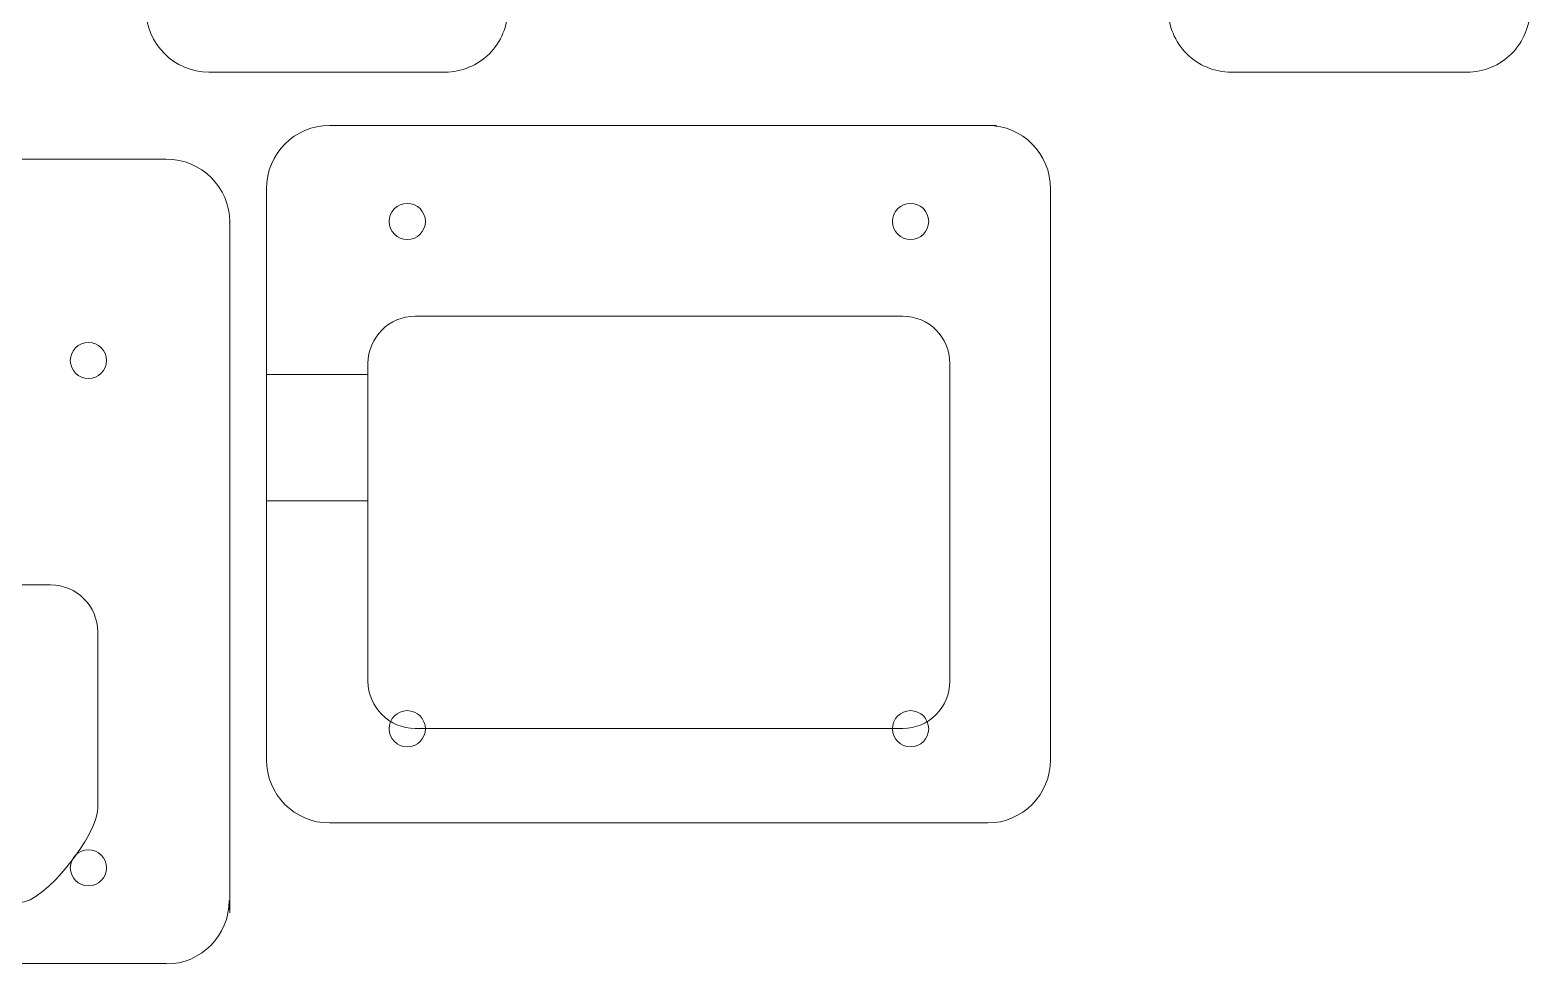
# Model space of a CAD drawing. Header units: inches. Extents: x -28 to 251, y 84 to 250.
# Drawn here: x 97.1 to 192.5, y 84.1 to 143.5 of the extents above; entities that cross this region are included whole.
import ezdxf

# ---------------------------------------------------------------- set-up
doc = ezdxf.new("R2010")
doc.units = ezdxf.units.IN
doc.header["$MEASUREMENT"] = 0
doc.layers.add('LAYER_1_0', color=7, linetype='Continuous')

# ---------------------------------------------------------------- blocks, each defined once
blk = doc.blocks.new('block 3')
at = {"layer": 'LAYER_1_0', "color": 1, "lineweight": 18}
blk.add_open_spline([(101.975, 90.229), (101.975, 90.865), (101.46, 91.379), (100.825, 91.379), (100.19, 91.379), (99.675, 90.865), (99.675, 90.229), (99.675, 89.594), (100.19, 89.079), (100.825, 89.079), (101.46, 89.079), (101.975, 89.594), (101.975, 90.229)], degree=3, knots=[0, 0, 0, 0, 1, 1, 1, 2, 2, 2, 3, 3, 3, 4, 4, 4, 4], dxfattribs=at)
blk = doc.blocks.new('block 2')
at = {"layer": 'LAYER_1_0'}
blk.add_blockref('block 3', (0, 0), dxfattribs=at)
blk = doc.blocks.new('block 9')
at = {"layer": 'LAYER_1_0', "color": 1, "lineweight": 18}
blk.add_open_spline([(101.975, 122.475), (101.975, 123.11), (101.46, 123.625), (100.825, 123.625), (100.19, 123.625), (99.675, 123.11), (99.675, 122.475), (99.675, 121.84), (100.19, 121.325), (100.825, 121.325), (101.46, 121.325), (101.975, 121.84), (101.975, 122.475)], degree=3, knots=[0, 0, 0, 0, 1, 1, 1, 2, 2, 2, 3, 3, 3, 4, 4, 4, 4], dxfattribs=at)
blk = doc.blocks.new('block 8')
at = {"layer": 'LAYER_1_0'}
blk.add_blockref('block 9', (0, 0), dxfattribs=at)
blk = doc.blocks.new('block 11')
at = {"layer": 'LAYER_1_0', "color": 1, "lineweight": 18}
blk.add_open_spline([(71.422, 108.214), (69.766, 108.214), (68.422, 106.871), (68.422, 105.214), (68.422, 105.214), (68.422, 94.015), (68.422, 94.015), (68.422, 92.359), (71.766, 88.015), (73.422, 88.015), (73.422, 88.015), (96.421, 88.015), (96.421, 88.015), (98.078, 88.015), (101.421, 92.359), (101.421, 94.015), (101.421, 94.015), (101.421, 105.214), (101.421, 105.214), (101.421, 106.871), (100.078, 108.214), (98.421, 108.214), (98.421, 108.214), (71.422, 108.214), (71.422, 108.214)], degree=3, knots=[0, 0, 0, 0, 1, 1, 1, 2, 2, 2, 3, 3, 3, 4, 4, 4, 5, 5, 5, 6, 6, 6, 7, 7, 7, 8, 8, 8, 8], dxfattribs=at)
blk = doc.blocks.new('block 10')
at = {"layer": 'LAYER_1_0'}
blk.add_blockref('block 11', (0, 0), dxfattribs=at)
blk = doc.blocks.new('block 13')
at = {"layer": 'LAYER_1_0', "color": 7, "lineweight": 18}
blk.add_open_spline([(58.655, 131.57), (58.655, 131.57), (61.007, 131.57), (61.007, 131.57), (61.007, 131.57), (61.007, 128.637), (61.007, 128.637), (61.007, 128.637), (58.589, 128.637), (58.589, 128.637), (58.589, 128.637), (58.589, 101.955), (58.589, 101.955), (58.589, 101.955), (53.062, 101.955), (53.062, 101.955), (53.062, 101.955), (53.062, 96.449), (53.062, 96.449), (53.062, 96.449), (58.566, 96.449), (58.566, 96.449), (58.566, 96.449), (58.589, 96.449), (58.589, 96.449), (58.589, 96.449), (58.589, 84.139), (58.589, 84.139), (58.589, 84.139), (58.566, 84.139), (58.566, 84.139), (58.566, 84.139), (58.589, 84.139), (58.589, 84.139), (58.589, 84.139), (105.778, 84.139), (105.778, 84.139), (105.778, 84.139), (105.778, 84.117), (105.778, 84.117), (107.987, 84.117), (109.778, 85.924), (109.778, 88.153), (109.778, 88.153), (109.814, 87.378), (109.814, 87.378), (109.814, 87.378), (109.814, 131.238), (109.814, 131.238), (109.814, 131.238), (109.778, 131.274), (109.778, 131.274), (109.778, 131.274), (109.814, 131.274), (109.814, 131.274), (109.814, 133.483), (108.008, 135.274), (105.778, 135.274), (105.778, 135.274), (87.979, 135.274), (87.979, 135.274), (87.979, 135.274), (87.979, 135.295), (87.979, 135.295), (87.979, 135.295), (87.979, 140.802), (87.979, 140.802), (87.979, 140.802), (82.474, 140.802), (82.474, 140.802), (82.474, 140.802), (82.474, 135.295), (82.474, 135.295), (82.474, 135.295), (82.474, 135.329), (82.474, 135.329), (82.474, 135.329), (58.589, 135.329), (58.589, 135.329), (58.589, 135.329), (58.589, 131.562), (58.589, 131.562)], degree=3, knots=[0, 0, 0, 0, 1, 1, 1, 2, 2, 2, 3, 3, 3, 4, 4, 4, 5, 5, 5, 6, 6, 6, 7, 7, 7, 8, 8, 8, 9, 9, 9, 10, 10, 10, 11, 11, 11, 12, 12, 12, 13, 13, 13, 14, 14, 14, 15, 15, 15, 16, 16, 16, 17, 17, 17, 18, 18, 18, 19, 19, 19, 20, 20, 20, 21, 21, 21, 22, 22, 22, 23, 23, 23, 24, 24, 24, 25, 25, 25, 26, 26, 26, 27, 27, 27, 27], dxfattribs=at)
blk = doc.blocks.new('block 12')
at = {"layer": 'LAYER_1_0'}
blk.add_blockref('block 13', (0, 0), dxfattribs=at)
blk = doc.blocks.new('block 15')
at = {"layer": 'LAYER_1_0', "color": 1, "lineweight": 18}
blk.add_open_spline([(152.599, 99.092), (152.599, 99.092), (121.601, 99.092), (121.601, 99.092), (119.943, 99.092), (118.601, 100.435), (118.601, 102.092), (118.601, 102.092), (118.601, 122.291), (118.601, 122.291), (118.601, 123.948), (119.943, 125.29), (121.601, 125.29), (121.601, 125.29), (152.599, 125.29), (152.599, 125.29), (154.256, 125.29), (155.599, 123.948), (155.599, 122.291), (155.599, 122.291), (155.599, 102.092), (155.599, 102.092), (155.599, 100.435), (154.256, 99.092), (152.599, 99.092)], degree=3, knots=[0, 0, 0, 0, 1, 1, 1, 2, 2, 2, 3, 3, 3, 4, 4, 4, 5, 5, 5, 6, 6, 6, 7, 7, 7, 8, 8, 8, 8], dxfattribs=at)
blk = doc.blocks.new('block 14')
at = {"layer": 'LAYER_1_0'}
blk.add_blockref('block 15', (0, 0), dxfattribs=at)
blk = doc.blocks.new('block 17')
at = {"layer": 'LAYER_1_0', "color": 7, "lineweight": 18}
blk.add_open_spline([(112.148, 97.112), (112.148, 94.886), (113.939, 93.08), (116.148, 93.08), (116.148, 93.08), (158.001, 93.08), (158.001, 93.08), (160.21, 93.08), (162.001, 94.886), (162.001, 97.112), (162.001, 97.112), (162.001, 133.386), (162.001, 133.386), (162.001, 135.612), (160.21, 137.417), (158.001, 137.417), (158.001, 137.417), (158.558, 137.417), (158.558, 137.417), (158.558, 137.417), (116.148, 137.417), (116.148, 137.417), (113.939, 137.417), (112.148, 135.612), (112.148, 133.386), (112.148, 133.386), (112.148, 97.112), (112.148, 97.112)], degree=3, knots=[0, 0, 0, 0, 1, 1, 1, 2, 2, 2, 3, 3, 3, 4, 4, 4, 5, 5, 5, 6, 6, 6, 7, 7, 7, 8, 8, 8, 9, 9, 9, 9], dxfattribs=at)
blk = doc.blocks.new('block 16')
at = {"layer": 'LAYER_1_0'}
blk.add_blockref('block 17', (0, 0), dxfattribs=at)
blk = doc.blocks.new('block 19')
at = {"layer": 'LAYER_1_0', "color": 1, "lineweight": 18}
blk.add_open_spline([(122.25, 131.314), (122.25, 131.949), (121.735, 132.464), (121.1, 132.464), (120.465, 132.464), (119.95, 131.949), (119.95, 131.314), (119.95, 130.679), (120.465, 130.164), (121.1, 130.164), (121.735, 130.164), (122.25, 130.679), (122.25, 131.314)], degree=3, knots=[0, 0, 0, 0, 1, 1, 1, 2, 2, 2, 3, 3, 3, 4, 4, 4, 4], dxfattribs=at)
blk = doc.blocks.new('block 18')
at = {"layer": 'LAYER_1_0'}
blk.add_blockref('block 19', (0, 0), dxfattribs=at)
blk = doc.blocks.new('block 21')
at = {"layer": 'LAYER_1_0', "color": 1, "lineweight": 18}
blk.add_open_spline([(154.25, 131.314), (154.25, 131.949), (153.735, 132.464), (153.1, 132.464), (152.465, 132.464), (151.95, 131.949), (151.95, 131.314), (151.95, 130.679), (152.465, 130.164), (153.1, 130.164), (153.735, 130.164), (154.25, 130.679), (154.25, 131.314)], degree=3, knots=[0, 0, 0, 0, 1, 1, 1, 2, 2, 2, 3, 3, 3, 4, 4, 4, 4], dxfattribs=at)
blk = doc.blocks.new('block 20')
at = {"layer": 'LAYER_1_0'}
blk.add_blockref('block 21', (0, 0), dxfattribs=at)
blk = doc.blocks.new('block 23')
at = {"layer": 'LAYER_1_0', "color": 1, "lineweight": 18}
blk.add_open_spline([(154.25, 99.069), (154.25, 99.705), (153.735, 100.219), (153.1, 100.219), (152.465, 100.219), (151.95, 99.705), (151.95, 99.069), (151.95, 98.434), (152.465, 97.919), (153.1, 97.919), (153.735, 97.919), (154.25, 98.434), (154.25, 99.069)], degree=3, knots=[0, 0, 0, 0, 1, 1, 1, 2, 2, 2, 3, 3, 3, 4, 4, 4, 4], dxfattribs=at)
blk = doc.blocks.new('block 22')
at = {"layer": 'LAYER_1_0'}
blk.add_blockref('block 23', (0, 0), dxfattribs=at)
blk = doc.blocks.new('block 25')
at = {"layer": 'LAYER_1_0', "color": 1, "lineweight": 18}
blk.add_open_spline([(122.25, 99.07), (122.25, 99.705), (121.735, 100.22), (121.1, 100.22), (120.465, 100.22), (119.95, 99.705), (119.95, 99.07), (119.95, 98.435), (120.465, 97.92), (121.1, 97.92), (121.735, 97.92), (122.25, 98.435), (122.25, 99.07)], degree=3, knots=[0, 0, 0, 0, 1, 1, 1, 2, 2, 2, 3, 3, 3, 4, 4, 4, 4], dxfattribs=at)
blk = doc.blocks.new('block 24')
at = {"layer": 'LAYER_1_0'}
blk.add_blockref('block 25', (0, 0), dxfattribs=at)
blk = doc.blocks.new('block 27')
at = {"layer": 'LAYER_1_0', "color": 1, "lineweight": 18}
blk.add_lwpolyline([(112.148, 121.593), (118.601, 121.593)], dxfattribs=at)
blk = doc.blocks.new('block 26')
at = {"layer": 'LAYER_1_0'}
blk.add_blockref('block 27', (0, 0), dxfattribs=at)
blk = doc.blocks.new('block 29')
at = {"layer": 'LAYER_1_0', "color": 1, "lineweight": 18}
blk.add_lwpolyline([(112.148, 113.552), (118.601, 113.552)], dxfattribs=at)
blk = doc.blocks.new('block 28')
at = {"layer": 'LAYER_1_0'}
blk.add_blockref('block 29', (0, 0), dxfattribs=at)
blk = doc.blocks.new('block 75')
at = {"layer": 'LAYER_1_0', "color": 7, "lineweight": 18}
blk.add_open_spline([(183.482, 179.813), (183.482, 179.813), (183.482, 158.809), (183.482, 158.809), (183.482, 157.747), (183.905, 156.73), (184.654, 155.981), (185.404, 155.23), (186.422, 154.808), (187.481, 154.808), (187.481, 154.808), (188.483, 154.808), (188.483, 154.808), (189.542, 154.808), (190.559, 154.386), (191.31, 153.636), (192.06, 152.886), (192.482, 151.868), (192.482, 150.807), (192.482, 150.807), (192.482, 146.609), (192.482, 146.609), (192.482, 146.609), (192.482, 144.807), (192.482, 144.807), (192.482, 143.747), (192.06, 142.728), (191.31, 141.978), (190.559, 141.228), (189.542, 140.807), (188.483, 140.807), (188.483, 140.807), (173.482, 140.807), (173.482, 140.807), (172.422, 140.807), (171.405, 141.228), (170.654, 141.978), (169.905, 142.728), (169.482, 143.747), (169.482, 144.807), (169.482, 144.807), (169.482, 144.805), (169.482, 144.805), (169.482, 144.805), (155.834, 144.805), (155.834, 144.805), (155.834, 144.805), (155.834, 150.687), (155.834, 150.687), (155.834, 150.687), (140.898, 150.687), (140.898, 150.687), (140.898, 150.687), (140.898, 144.805), (140.898, 144.805), (140.898, 144.805), (140.898, 144.807), (140.898, 144.807), (140.898, 144.807), (127.488, 144.807), (127.488, 144.807), (127.488, 143.747), (127.066, 142.728), (126.318, 141.978), (125.569, 141.228), (124.551, 140.807), (123.49, 140.807), (123.49, 140.807), (123.613, 140.802), (123.613, 140.802), (123.613, 140.802), (108.489, 140.802), (108.489, 140.802), (108.489, 140.802), (108.49, 140.807), (108.49, 140.807), (106.281, 140.807), (104.489, 142.598), (104.489, 144.807), (104.489, 144.807), (104.489, 150.807), (104.489, 150.807), (104.489, 151.868), (104.912, 152.886), (105.662, 153.636), (106.412, 154.386), (107.43, 154.808), (108.49, 154.808), (108.49, 154.808), (109.489, 154.808), (109.489, 154.808), (111.699, 154.808), (113.489, 156.6), (113.489, 158.809), (113.489, 158.809), (113.489, 179.813), (113.489, 179.813), (113.489, 187.499), (130.681, 192.276), (148.366, 192.276), (166.051, 192.276), (183.482, 187.499), (183.482, 179.813)], degree=3, knots=[0, 0, 0, 0, 1, 1, 1, 2, 2, 2, 3, 3, 3, 4, 4, 4, 5, 5, 5, 6, 6, 6, 7, 7, 7, 8, 8, 8, 9, 9, 9, 10, 10, 10, 11, 11, 11, 12, 12, 12, 13, 13, 13, 14, 14, 14, 15, 15, 15, 16, 16, 16, 17, 17, 17, 18, 18, 18, 19, 19, 19, 20, 20, 20, 21, 21, 21, 22, 22, 22, 23, 23, 23, 24, 24, 24, 25, 25, 25, 26, 26, 26, 27, 27, 27, 28, 28, 28, 29, 29, 29, 30, 30, 30, 31, 31, 31, 32, 32, 32, 33, 33, 33, 34, 34, 34, 34], dxfattribs=at)
blk = doc.blocks.new('block 74')
at = {"layer": 'LAYER_1_0'}
blk.add_blockref('block 75', (0, 0), dxfattribs=at)

msp = doc.modelspace()

# ---------------------------------------------------------------- block references
at = {"layer": 'LAYER_1_0'}
for name in ['block 74', 'block 12', 'block 16', 'block 18', 'block 20', 'block 14', 'block 8', 'block 26', 'block 28', 'block 10', 'block 24', 'block 22', 'block 2']:
    msp.add_blockref(name, (0, 0), dxfattribs=at)

doc.saveas('drawing.dxf')
